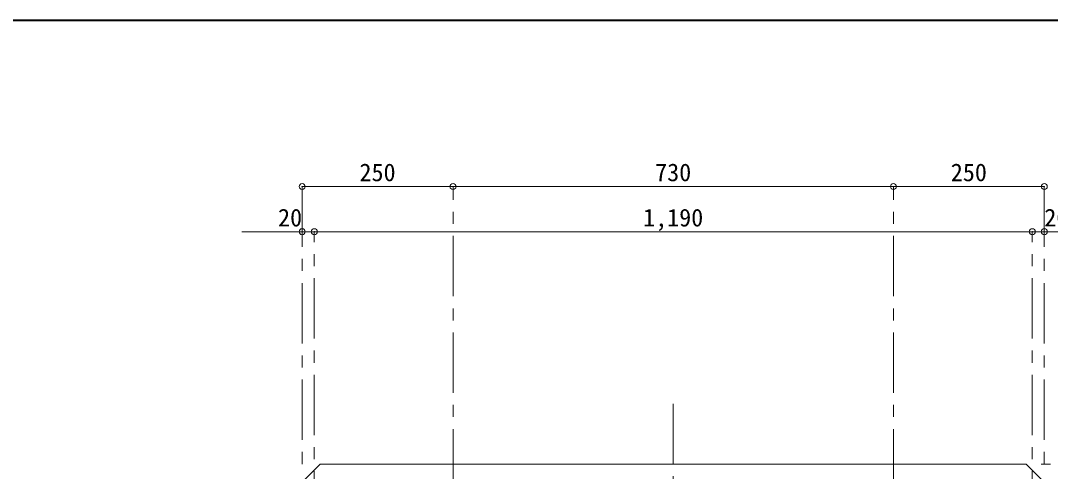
# Model space of a CAD drawing. Units: millimetres at full size, sheet at 1:20. Extents: x -4246 to 3854, y -2716 to 2904.
# Drawn here: x -1277 to 430, y 2157 to 2904 of the extents above; entities that cross this region are included whole.
import ezdxf
from ezdxf.enums import TextEntityAlignment as Align

# ---------------------------------------------------------------- set-up
doc = ezdxf.new("R2010")
doc.units = ezdxf.units.MM
doc.header["$LTSCALE"] = 20
doc.header["$PDMODE"] = 32
doc.header["$PDSIZE"] = 10
doc.linetypes.add('CHAIN1', pattern=[8, 5, -1, 1, -1])
doc.layers.add('0-0', color=7, linetype='Continuous', lineweight=18)
doc.styles.add('ＭＳ ゴシック', font='')
doc.styles.get('ＭＳ ゴシック').set_extended_font_data('MS Gothic')

msp = doc.modelspace()

# ---------------------------------------------------------------- linework, layer by layer
at = {"layer": '0-0', "color": 1, "lineweight": 40}
msp.add_line((3854.4, 2903.83), (-4245.6, 2903.83), dxfattribs=at)
at = {"layer": '0-0', "color": 4, "lineweight": 9}
for p, q in [((-810.6, 2628.83), (-560.6, 2628.83)), ((-560.6, 2628.83), (169.4, 2628.83)), ((169.4, 2628.83), (419.4, 2628.83)), ((-910.6, 2553.83), (-790.6, 2553.83)), ((399.4, 2553.83), (-790.6, 2553.83)), ((519.4, 2553.83), (399.4, 2553.83)), ((-810.6, 2138.83), (-780.6, 2168.83)), ((389.4, 2168.83), (-780.6, 2168.83)), ((389.4, 2168.83), (419.4, 2138.83))]:
    msp.add_line(p, q, dxfattribs=at)
at = {"layer": '0-0', "color": 4, "linetype": 'CHAIN1', "lineweight": 9}
for p, q in [((-810.6, 2628.83), (-810.6, 2163.83)), ((-560.6, 2126.83), (-560.6, 2628.83)), ((169.4, 2126.83), (169.4, 2628.83)), ((419.4, 2628.83), (419.4, 2163.83)), ((-790.6, 1896.83), (-790.6, 2553.83)), ((399.4, 1896.83), (399.4, 2553.83)), ((-195.6, 2268.83), (-195.6, 838.83)), ((1029.4, 2168.83), (414.4, 2168.83))]:
    msp.add_line(p, q, dxfattribs=at)
at = {"layer": '0-0', "color": 1}
for p in [(-810.6, 2628.83), (-560.6, 2628.83), (169.4, 2628.83), (419.4, 2628.83), (-810.6, 2553.83), (-790.6, 2553.83), (399.4, 2553.83), (419.4, 2553.83)]:
    msp.add_point(p, dxfattribs=at)

# ---------------------------------------------------------------- texts
at = {"layer": '0-0', "style": 'ＭＳ ゴシック'}
for s, p in [('250', (-715.6, 2628.83)), ('730', (-225.6, 2628.83)), ('250', (264.4, 2628.83)), ('20', (-850.6, 2553.83)), ('1,190', (-245.6, 2553.83)), ('20', (419.4, 2553.83))]:
    msp.add_text(s, height=29.33, dxfattribs=at).set_placement(p, align=Align.BOTTOM_LEFT)

doc.saveas('drawing.dxf')
